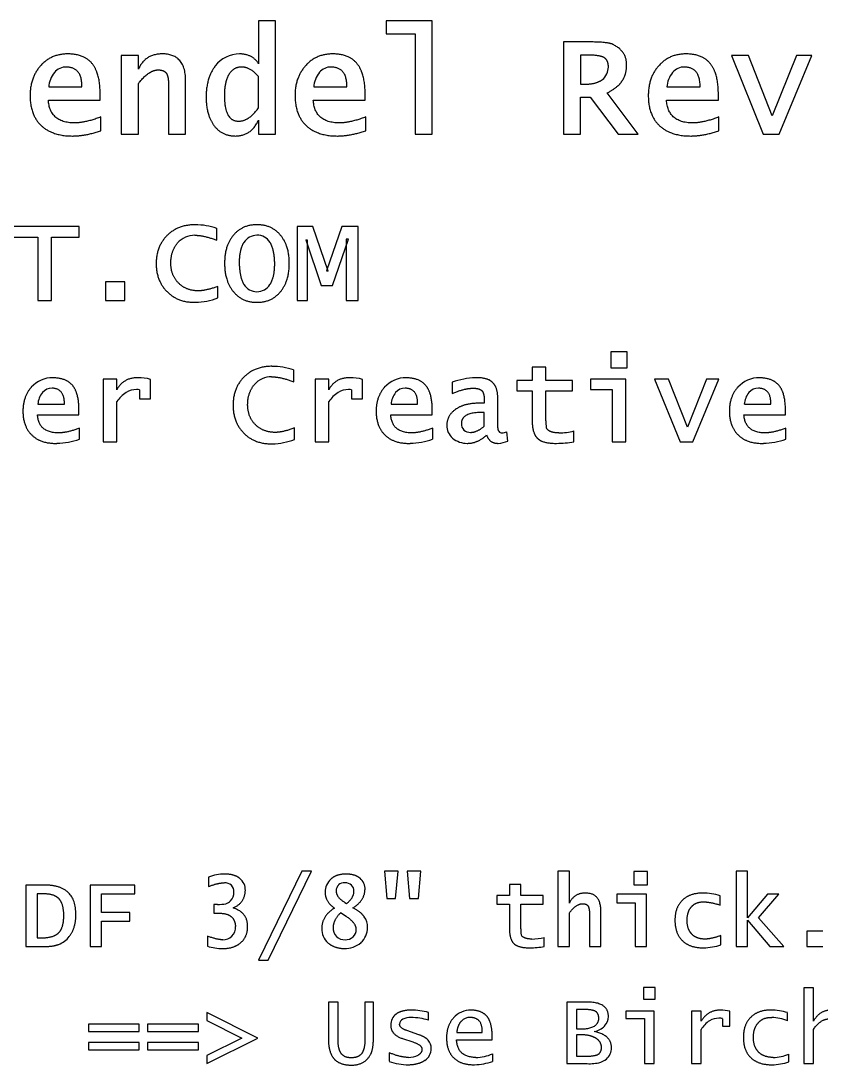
# Model space of a CAD drawing. Extents: x 49 to 1952, y 75 to 1350.
# Drawn here: x 1286.7 to 1416.8, y 1146.8 to 1316.4 of the extents above; entities that cross this region are included whole.
import ezdxf

# ---------------------------------------------------------------- set-up
doc = ezdxf.new("R2010")
doc.units = 0
doc.header["$MEASUREMENT"] = 0
doc.layers.add('INSTRUCTIONS', color=98, linetype='Continuous')

msp = doc.modelspace()

# ---------------------------------------------------------------- linework, layer by layer
at = {"layer": 'INSTRUCTIONS'}
for p, q in [((1328.11, 1316.43), (1325.33, 1316.43)), ((1325.33, 1316.43), (1325.33, 1309.47)), ((1328.11, 1298), (1328.11, 1316.43)), ((1353.57, 1316.43), (1346.07, 1316.43)), ((1346.07, 1316.43), (1346.07, 1314.3)), ((1353.57, 1298), (1353.57, 1316.43)), ((1346.07, 1314.3), (1350.8, 1314.3)), ((1350.8, 1314.3), (1350.8, 1298)), ((1379.23, 1313), (1374.87, 1313)), ((1374.87, 1313), (1374.87, 1298)), ((1305.8, 1310.78), (1303.02, 1310.78)), ((1303.02, 1310.78), (1303.02, 1298)), ((1305.8, 1308.56), (1305.8, 1310.78)), ((1378.74, 1310.87), (1377.65, 1310.87)), ((1377.65, 1310.87), (1377.65, 1306.15)), ((1404.97, 1310.78), (1402.19, 1310.78)), ((1402.19, 1310.78), (1407.36, 1298)), ((1408.82, 1301), (1404.97, 1310.78)), ((1412.74, 1310.78), (1408.82, 1301)), ((1409.96, 1298), (1415.24, 1310.78)), ((1415.24, 1310.78), (1412.74, 1310.78)), ((1313.48, 1298), (1313.48, 1306.71)), ((1325.33, 1302.31), (1325.33, 1307.41)), ((1291.23, 1305.69), (1296.63, 1305.69)), ((1296.63, 1305.69), (1296.63, 1305.82)), ((1305.8, 1298), (1305.8, 1306.24)), ((1310.7, 1306.09), (1310.7, 1298)), ((1334.29, 1305.69), (1339.69, 1305.69)), ((1339.69, 1305.69), (1339.69, 1305.82)), ((1377.65, 1306.15), (1378.55, 1306.15)), ((1391.7, 1305.69), (1397.09, 1305.69)), ((1397.09, 1305.69), (1397.09, 1305.82)), ((1291.17, 1303.56), (1299.59, 1303.56)), ((1299.59, 1303.56), (1299.59, 1304.55)), ((1334.22, 1303.56), (1342.65, 1303.56)), ((1342.65, 1303.56), (1342.65, 1304.55)), ((1377.65, 1298), (1377.65, 1304.02)), ((1377.65, 1304.02), (1379.23, 1304.02)), ((1379.23, 1304.02), (1383.79, 1298)), ((1387, 1298), (1382.01, 1304.75)), ((1391.63, 1303.56), (1400.06, 1303.56)), ((1400.06, 1303.56), (1400.06, 1304.55)), ((1299.69, 1298.56), (1299.69, 1300.81)), ((1325.33, 1300.31), (1325.33, 1298)), ((1342.74, 1298.56), (1342.74, 1300.81)), ((1400.15, 1298.56), (1400.15, 1300.81)), ((1303.02, 1298), (1305.8, 1298)), ((1310.7, 1298), (1313.48, 1298)), ((1325.33, 1298), (1328.11, 1298)), ((1350.8, 1298), (1353.57, 1298)), ((1374.87, 1298), (1377.65, 1298)), ((1383.79, 1298), (1387, 1298)), ((1407.36, 1298), (1409.96, 1298)), ((1296.19, 1283), (1285, 1283)), ((1296.19, 1281.3), (1296.19, 1283)), ((1334.15, 1283), (1331.59, 1283)), ((1331.59, 1283), (1331.59, 1271)), ((1336.63, 1275.78), (1334.15, 1283)), ((1338.86, 1283), (1336.36, 1275.83)), ((1341.52, 1283), (1338.86, 1283)), ((1341.52, 1271), (1341.52, 1283)), ((1285, 1281.3), (1289.44, 1281.3)), ((1289.44, 1281.3), (1289.44, 1271)), ((1291.67, 1271), (1291.67, 1281.3)), ((1291.67, 1281.3), (1296.19, 1281.3)), ((1318.56, 1280.77), (1318.56, 1282.72)), ((1333.3, 1280.77), (1332.99, 1280.84)), ((1332.99, 1280.84), (1335.53, 1273.44)), ((1333.3, 1271), (1333.3, 1280.77)), ((1337.34, 1273.44), (1339.95, 1280.98)), ((1339.95, 1280.98), (1339.59, 1280.98)), ((1339.59, 1280.98), (1339.59, 1271)), ((1336.36, 1275.83), (1336.63, 1275.78)), ((1303.59, 1274.04), (1300.48, 1274.04)), ((1300.48, 1274.04), (1300.48, 1271)), ((1303.59, 1271), (1303.59, 1274.04)), ((1318.7, 1271.42), (1318.7, 1273.28)), ((1335.53, 1273.44), (1337.34, 1273.44)), ((1289.44, 1271), (1291.67, 1271)), ((1300.48, 1271), (1303.59, 1271)), ((1331.59, 1271), (1333.3, 1271)), ((1339.59, 1271), (1341.52, 1271)), ((1385.26, 1262.67), (1382.59, 1262.67)), ((1382.59, 1262.67), (1382.59, 1260.07)), ((1385.26, 1260.07), (1385.26, 1262.67)), ((1331.04, 1257.77), (1331.04, 1259.72)), ((1372, 1260.15), (1369.78, 1260.15)), ((1369.78, 1260.15), (1369.78, 1258)), ((1372, 1258), (1372, 1260.15)), ((1382.59, 1260.07), (1385.26, 1260.07)), ((1302.3, 1258.22), (1300.07, 1258.22)), ((1300.07, 1258.22), (1300.07, 1248)), ((1302.3, 1256.45), (1302.3, 1258.22)), ((1307.78, 1255.04), (1307.78, 1258.17)), ((1336.74, 1258.22), (1334.52, 1258.22)), ((1334.52, 1258.22), (1334.52, 1248)), ((1336.74, 1256.45), (1336.74, 1258.22)), ((1342.22, 1255.04), (1342.22, 1258.17)), ((1356.81, 1257.71), (1356.81, 1255.87)), ((1369.78, 1258), (1367.33, 1258)), ((1367.33, 1258), (1367.33, 1256.3)), ((1376.37, 1258), (1372, 1258)), ((1376.37, 1256.3), (1376.37, 1258)), ((1385.04, 1258.22), (1379.26, 1258.22)), ((1379.26, 1258.22), (1379.26, 1256.52)), ((1385.04, 1248), (1385.04, 1258.22)), ((1391.93, 1258.22), (1389.7, 1258.22)), ((1389.7, 1258.22), (1393.85, 1248)), ((1395.02, 1250.4), (1391.93, 1258.22)), ((1398.15, 1258.22), (1395.02, 1250.4)), ((1395.92, 1248), (1400.15, 1258.22)), ((1400.15, 1258.22), (1398.15, 1258.22)), ((1306, 1256.47), (1306, 1255.04)), ((1340.44, 1256.47), (1340.44, 1255.04)), ((1367.33, 1256.3), (1369.78, 1256.3)), ((1369.78, 1256.3), (1369.78, 1251.76)), ((1372, 1251.46), (1372, 1256.3)), ((1372, 1256.3), (1376.37, 1256.3)), ((1379.26, 1256.52), (1382.81, 1256.52)), ((1382.81, 1256.52), (1382.81, 1248)), ((1289.46, 1254.15), (1293.78, 1254.15)), ((1293.78, 1254.15), (1293.78, 1254.26)), ((1302.3, 1248), (1302.3, 1254.57)), ((1306, 1255.04), (1307.78, 1255.04)), ((1336.74, 1248), (1336.74, 1254.57)), ((1340.44, 1255.04), (1342.22, 1255.04)), ((1346.87, 1254.15), (1351.19, 1254.15)), ((1351.19, 1254.15), (1351.19, 1254.26)), ((1362, 1254.3), (1361.11, 1254.3)), ((1362, 1255), (1362, 1254.3)), ((1364.22, 1250.86), (1364.22, 1254.99)), ((1404.28, 1254.15), (1408.59, 1254.15)), ((1408.59, 1254.15), (1408.59, 1254.26)), ((1289.41, 1252.44), (1296.15, 1252.44)), ((1296.15, 1252.44), (1296.15, 1253.24)), ((1346.81, 1252.44), (1353.56, 1252.44)), ((1353.56, 1252.44), (1353.56, 1253.24)), ((1362, 1252.81), (1361.69, 1252.81)), ((1362, 1250.56), (1362, 1252.81)), ((1404.22, 1252.44), (1410.96, 1252.44)), ((1410.96, 1252.44), (1410.96, 1253.24)), ((1296.22, 1248.45), (1296.22, 1250.25)), ((1331.19, 1248.42), (1331.19, 1250.28)), ((1353.63, 1248.45), (1353.63, 1250.25)), ((1365.85, 1248.15), (1365.66, 1249.65)), ((1376.59, 1248.04), (1376.59, 1249.81)), ((1411.04, 1248.45), (1411.04, 1250.25)), ((1300.07, 1248), (1302.3, 1248)), ((1334.52, 1248), (1336.74, 1248)), ((1382.81, 1248), (1385.04, 1248)), ((1393.85, 1248), (1395.92, 1248)), ((1332.37, 1178.28), (1325.35, 1163.78)), ((1326.88, 1163.78), (1333.93, 1178.28)), ((1333.93, 1178.28), (1332.37, 1178.28)), ((1348, 1178.28), (1345.78, 1178.28)), ((1345.78, 1178.28), (1346.17, 1173.84)), ((1347.6, 1173.84), (1348, 1178.28)), ((1351.7, 1178.28), (1349.48, 1178.28)), ((1349.48, 1178.28), (1349.88, 1173.84)), ((1351.31, 1173.84), (1351.7, 1178.28)), ((1375.84, 1178.28), (1373.99, 1178.28)), ((1373.99, 1178.28), (1373.99, 1166)), ((1375.84, 1174.41), (1375.84, 1178.28)), ((1388.56, 1178.22), (1386.33, 1178.22)), ((1386.33, 1178.22), (1386.33, 1176.06)), ((1388.56, 1176.06), (1388.56, 1178.22)), ((1404.79, 1178.28), (1402.94, 1178.28)), ((1402.94, 1178.28), (1402.94, 1166)), ((1404.79, 1170.66), (1404.79, 1178.28)), ((1290.62, 1176), (1287.51, 1176)), ((1287.51, 1176), (1287.51, 1166)), ((1305.22, 1176), (1297.94, 1176)), ((1297.94, 1176), (1297.94, 1166)), ((1305.22, 1174.58), (1305.22, 1176)), ((1317.2, 1177.31), (1317.2, 1175.76)), ((1367.94, 1176.12), (1366.09, 1176.12)), ((1366.09, 1176.12), (1366.09, 1174.33)), ((1367.94, 1174.33), (1367.94, 1176.12)), ((1386.33, 1176.06), (1388.56, 1176.06)), ((1290.32, 1174.58), (1289.36, 1174.58)), ((1289.36, 1174.58), (1289.36, 1167.42)), ((1299.79, 1171.56), (1299.79, 1174.58)), ((1299.79, 1174.58), (1305.22, 1174.58)), ((1366.09, 1174.33), (1364.05, 1174.33)), ((1364.05, 1174.33), (1364.05, 1172.91)), ((1371.58, 1174.33), (1367.94, 1174.33)), ((1371.58, 1172.91), (1371.58, 1174.33)), ((1375.84, 1173.04), (1375.84, 1174.41)), ((1388.37, 1174.52), (1383.56, 1174.52)), ((1383.56, 1174.52), (1383.56, 1173.1)), ((1388.37, 1166), (1388.37, 1174.52)), ((1400.35, 1172.76), (1400.35, 1174.27)), ((1408.05, 1174.52), (1404.79, 1170.66)), ((1406.56, 1170.69), (1409.91, 1174.52)), ((1409.91, 1174.52), (1408.05, 1174.52)), ((1318.67, 1172.85), (1318.06, 1172.85)), ((1318.06, 1172.85), (1318.06, 1171.43)), ((1339.34, 1173.2), (1339.64, 1173.03)), ((1346.17, 1173.84), (1347.6, 1173.84)), ((1349.88, 1173.84), (1351.31, 1173.84)), ((1364.05, 1172.91), (1366.09, 1172.91)), ((1366.09, 1172.91), (1366.09, 1169.13)), ((1367.94, 1168.88), (1367.94, 1172.91)), ((1367.94, 1172.91), (1371.58, 1172.91)), ((1383.56, 1173.1), (1386.52, 1173.1)), ((1386.52, 1173.1), (1386.52, 1166)), ((1304.42, 1171.56), (1299.79, 1171.56)), ((1304.42, 1170.14), (1304.42, 1171.56)), ((1318.06, 1171.43), (1318.96, 1171.43)), ((1339.56, 1170.91), (1338.67, 1171.48)), ((1375.84, 1166), (1375.84, 1171.49)), ((1379.11, 1171.39), (1379.11, 1166)), ((1380.96, 1166), (1380.96, 1171.8)), ((1299.79, 1166), (1299.79, 1170.14)), ((1299.79, 1170.14), (1304.42, 1170.14)), ((1404.79, 1166), (1404.79, 1170.29)), ((1404.79, 1170.29), (1408.44, 1166)), ((1410.72, 1166), (1406.56, 1170.69)), ((1289.36, 1167.42), (1289.92, 1167.42)), ((1317.01, 1167.7), (1317.01, 1166.06)), ((1371.77, 1166.04), (1371.77, 1167.51)), ((1400.47, 1166.32), (1400.47, 1167.8)), ((1417.01, 1168.53), (1414.42, 1168.53)), ((1414.42, 1168.53), (1414.42, 1166)), ((1287.51, 1166), (1290.22, 1166)), ((1297.94, 1166), (1299.79, 1166)), ((1373.99, 1166), (1375.84, 1166)), ((1379.11, 1166), (1380.96, 1166)), ((1386.52, 1166), (1388.37, 1166)), ((1402.94, 1166), (1404.79, 1166)), ((1408.44, 1166), (1410.72, 1166)), ((1414.42, 1166), (1417.01, 1166)), ((1325.35, 1163.78), (1326.88, 1163.78)), ((1389.81, 1159.38), (1387.88, 1159.38)), ((1387.88, 1159.38), (1387.88, 1157.44)), ((1389.81, 1157.44), (1389.81, 1159.38)), ((1415.5, 1159.31), (1413.94, 1159.31)), ((1413.94, 1159.31), (1413.94, 1147)), ((1415.5, 1155.49), (1415.5, 1159.31)), ((1387.88, 1157.44), (1389.81, 1157.44)), ((1336.69, 1157), (1336.69, 1150.95)), ((1338.25, 1157), (1336.69, 1157)), ((1338.25, 1150.95), (1338.25, 1157)), ((1344, 1157), (1342.62, 1157)), ((1342.62, 1157), (1342.62, 1150.98)), ((1344, 1151.19), (1344, 1157)), ((1378.67, 1157), (1375.44, 1157)), ((1375.44, 1157), (1375.44, 1147)), ((1377.71, 1155.81), (1377, 1155.81)), ((1377, 1155.81), (1377, 1152.62)), ((1389.62, 1155.5), (1385, 1155.5)), ((1385, 1155.5), (1385, 1154.31)), ((1389.62, 1147), (1389.62, 1155.5)), ((1397.25, 1155.5), (1395.69, 1155.5)), ((1395.69, 1155.5), (1395.69, 1147)), ((1397.25, 1153.91), (1397.25, 1155.5)), ((1316.94, 1155.31), (1316.94, 1154)), ((1325.19, 1151.15), (1316.94, 1155.31)), ((1316.94, 1154), (1322.61, 1151.15)), ((1352.94, 1154.04), (1352.94, 1155.31)), ((1385, 1154.31), (1388.06, 1154.31)), ((1388.06, 1154.31), (1388.06, 1147)), ((1400.75, 1154.29), (1400.75, 1153.06)), ((1401.94, 1153.06), (1401.94, 1155.49)), ((1411.31, 1153.96), (1411.31, 1155.27)), ((1415.5, 1153.91), (1415.5, 1155.49)), ((1305.94, 1153.38), (1297.69, 1153.38)), ((1297.69, 1153.38), (1297.69, 1152.19)), ((1297.69, 1152.19), (1305.94, 1152.19)), ((1305.94, 1152.19), (1305.94, 1153.38)), ((1315.56, 1153.38), (1307.31, 1153.38)), ((1307.31, 1153.38), (1307.31, 1152.19)), ((1307.31, 1152.19), (1315.56, 1152.19)), ((1315.56, 1152.19), (1315.56, 1153.38)), ((1351.37, 1151.69), (1349.41, 1152.37)), ((1361.69, 1152.06), (1361.69, 1152.27)), ((1377, 1152.62), (1377.54, 1152.62)), ((1397.25, 1147), (1397.25, 1152.54)), ((1400.75, 1153.06), (1401.94, 1153.06)), ((1415.5, 1147), (1415.5, 1152.56)), ((1305.94, 1150.44), (1297.69, 1150.44)), ((1297.69, 1150.44), (1297.69, 1149.25)), ((1305.94, 1149.25), (1305.94, 1150.44)), ((1315.56, 1150.44), (1307.31, 1150.44)), ((1307.31, 1150.44), (1307.31, 1149.25)), ((1315.56, 1149.25), (1315.56, 1150.44)), ((1322.61, 1151.15), (1316.94, 1148.31)), ((1316.94, 1147), (1325.19, 1151.15)), ((1348.75, 1151.06), (1350.41, 1150.52)), ((1357.5, 1150.88), (1363.31, 1150.88)), ((1357.55, 1152.06), (1361.69, 1152.06)), ((1363.31, 1150.88), (1363.31, 1151.37)), ((1377.56, 1151.69), (1377, 1151.69)), ((1377, 1151.69), (1377, 1148.19)), ((1297.69, 1149.25), (1305.94, 1149.25)), ((1307.31, 1149.25), (1315.56, 1149.25)), ((1346.56, 1148.77), (1346.56, 1147.37)), ((1316.94, 1148.31), (1316.94, 1147)), ((1363.38, 1147.36), (1363.38, 1148.59)), ((1377, 1148.19), (1378.39, 1148.19)), ((1411.5, 1147.29), (1411.5, 1148.52)), ((1375.44, 1147), (1378.46, 1147)), ((1388.06, 1147), (1389.62, 1147)), ((1395.69, 1147), (1397.25, 1147)), ((1413.94, 1147), (1415.5, 1147))]:
    msp.add_line(p, q, dxfattribs=at)
for centre, radius, start, end in [((1322.23, 1306.13), 4.93, 89.7407, 142.9613), ((1294.03, 1306.51), 2.42, 87.6638, 141.1136), ((1337.08, 1306.51), 2.42, 87.6638, 141.1136), ((1379.55, 1308.93), 2.63, 309.0796, 0), ((1394.49, 1306.51), 2.42, 87.6638, 141.1136), ((1295.38, 1305.42), 4.15, 141.1136, 176.3547), ((1338.44, 1305.42), 4.15, 141.1136, 176.3547), ((1395.84, 1305.42), 4.15, 141.1136, 176.3547), ((1315.03, 1272.21), 11.08, 71.4414, 90), ((1314.98, 1277.84), 3.76, 90, 138.304), ((1325.08, 1279.04), 2.55, 90.271, 147.0393), ((1325.14, 1279.19), 2.41, 31.0007, 91.6609), ((1325.12, 1275), 2.59, 213.028, 268.7911), ((1325.01, 1275.01), 2.6, 271.2935, 326.9032), ((1314.85, 1281.35), 10.65, 271.3125, 291.1942), ((1327.51, 1249.21), 11.08, 71.4414, 90), ((1291.83, 1253.85), 4.59, 88.7873, 138.2848), ((1305.73, 1250.57), 7.88, 74.8996, 90), ((1327.46, 1254.84), 3.76, 90, 138.304), ((1340.17, 1250.57), 7.88, 74.8996, 90), ((1349.24, 1253.85), 4.59, 88.7873, 138.2848), ((1360.84, 1247.13), 11.31, 91.2613, 110.8379), ((1406.65, 1253.85), 4.59, 88.7873, 138.2848), ((1292.78, 1253.94), 3.32, 141.1136, 176.3547), ((1291.7, 1254.81), 1.93, 87.6638, 141.1136), ((1307, 1251.35), 5.69, 124.1641, 145.6592), ((1305.55, 1252.9), 3.62, 90.8815, 118.9594), ((1305.53, 1254.29), 2.23, 77.8278, 90.8815), ((1341.44, 1251.35), 5.69, 124.1641, 145.6592), ((1340, 1252.9), 3.62, 90.8815, 118.9594), ((1339.98, 1254.29), 2.23, 77.8278, 90.8815), ((1350.19, 1253.94), 3.32, 141.1136, 176.3547), ((1349.1, 1254.81), 1.93, 87.6638, 141.1136), ((1407.59, 1253.94), 3.32, 141.1136, 176.3547), ((1406.51, 1254.81), 1.93, 87.6638, 141.1136), ((1358.63, 1250.67), 2.71, 178.6574, 229.3865), ((1359.57, 1250.89), 1.28, 174.04, 227.5509), ((1378.76, 1251.46), 6.76, 180, 189.6099), ((1359.77, 1251.22), 1.66, 230.0488, 270), ((1364.84, 1250.01), 0.535, 210.6224, 277.4546), ((1364.6, 1252.68), 3.21, 275.497, 289.281), ((1372.94, 1250.61), 0.894, 198.343, 236.9446), ((1374.14, 1258.81), 9.33, 270, 285.2283), ((1292.26, 1259.72), 11.94, 271.4837, 289.394), ((1327.33, 1258.35), 10.65, 271.3125, 291.1942), ((1349.66, 1259.72), 11.94, 271.4837, 289.394), ((1359.26, 1251.61), 3.83, 231.4632, 270), ((1363.81, 1253.26), 5.5, 274.9074, 291.8131), ((1373.63, 1264.37), 16.59, 270.4896, 280.2891), ((1407.07, 1259.72), 11.94, 271.4837, 289.394), ((1319.92, 1169.76), 8.03, 90.4979, 109.8221), ((1319.86, 1174.78), 1.59, 48.3336, 93.2131), ((1319.89, 1174.95), 1.45, 356.9093, 44.8143), ((1320.78, 1175.2), 2.41, 357.7132, 50.8944), ((1339.07, 1174.85), 2.92, 133.1339, 180), ((1339.3, 1175.06), 1.36, 135.6783, 180), ((1339.24, 1175.04), 1.34, 84.0392, 133.0505), ((1339.46, 1174.88), 1.49, 48.5945, 92.9205), ((1339.66, 1175.11), 1.18, 355.0372, 48.5945), ((1340.37, 1175.37), 2.27, 356.8671, 50.2145), ((1319.37, 1174.79), 1.96, 316.4802, 2.4583), ((1397.53, 1165.39), 9.32, 72.4016, 90), ((1318.67, 1181.08), 8.23, 270, 279.4801), ((1319.52, 1174.64), 1.75, 286.6987, 316.4802), ((1340.29, 1169.21), 2.77, 358.1115, 36.537), ((1319.62, 1169.08), 1.96, 314.8427, 4.9585), ((1339.35, 1169.01), 1.91, 175.196, 224.6284), ((1339.53, 1169.2), 3.53, 313.8573, 358.6166), ((1291.41, 1170.12), 4.02, 291.2137, 321.6295), ((1319.52, 1169.31), 2.19, 270, 312.6051), ((1338.65, 1168.88), 3.06, 178.2036, 228.1346), ((1339.33, 1168.99), 1.88, 224.6284, 272.1216), ((1339.43, 1169.01), 1.9, 269.0697, 311.4397), ((1339.56, 1168.8), 1.65, 312.9762, 0), ((1373.57, 1168.88), 5.64, 180, 189.6099), ((1368.72, 1168.18), 0.745, 198.343, 236.9446), ((1369.72, 1175.01), 7.77, 270, 285.2283), ((1319.5, 1174.18), 8.49, 252.945, 270), ((1339.39, 1169.64), 3.95, 267.9145, 310.992), ((1369.3, 1179.64), 13.83, 270.4896, 280.2891), ((1397.55, 1174.56), 8.75, 270.6724, 289.5268), ((1350.16, 1145.25), 10.44, 74.5577, 90), ((1359.84, 1151.9), 3.79, 89.3737, 138.4033), ((1400.37, 1149.38), 6.31, 75.6357, 90), ((1408.6, 1146.67), 9.02, 72.5108, 90), ((1349.08, 1153.26), 2.27, 127.9877, 180), ((1349.19, 1153.37), 0.942, 117.2566, 177.6561), ((1350.07, 1151.47), 3.03, 88.9833, 115.5872), ((1349.95, 1144.6), 9.9, 72.4147, 88.9833), ((1359.69, 1152.55), 1.95, 88.1343, 137.9456), ((1379.91, 1154.66), 2.27, 317.1864, 0), ((1401.69, 1149.63), 5.31, 125.3711, 146.7581), ((1400.1, 1151.54), 2.83, 89.1791, 121.5178), ((1400.1, 1151.74), 2.64, 75.7395, 89.1791), ((1408.43, 1146.59), 7.91, 68.6114, 87.7601), ((1379.29, 1155.31), 3.18, 280.9835, 316.2768), ((1351.54, 1149.57), 1.84, 356.2803, 42.0021), ((1351.13, 1149.39), 2.25, 303.7827, 1.34), ((1380.21, 1149.57), 2.47, 311.9116, 0), ((1349.7, 1155.99), 9.18, 249.9962, 270), ((1349.69, 1151.5), 3.5, 270, 296.6144), ((1360.24, 1156.03), 9.22, 271.1489, 289.8449), ((1360.63, 1154.64), 6.64, 270, 294.4094), ((1379.04, 1154.99), 8.01, 265.862, 281.6118), ((1380.04, 1149.97), 2.89, 282.3019, 309.1916), ((1408.73, 1155.04), 8.23, 270.2488, 289.6949), ((1408.96, 1154.41), 6.41, 270, 293.3233)]:
    msp.add_arc(centre, radius, start, end, dxfattribs=at)
for points in [[(1382.74, 1312.67), (1381.84, 1313), (1379.23, 1313)], [(1385.15, 1309.3), (1385.15, 1311.62), (1382.74, 1312.67)], [(1294.32, 1311.06), (1291.63, 1311.06), (1289.91, 1309.14)], [(1298.32, 1309.44), (1297.04, 1311.06), (1294.32, 1311.06)], [(1309.71, 1311.06), (1306.87, 1311.06), (1305.8, 1308.56)], [(1313.48, 1306.71), (1313.48, 1311.06), (1309.71, 1311.06)], [(1325.33, 1309.47), (1324.39, 1311), (1322.25, 1311.06)], [(1337.38, 1311.06), (1334.68, 1311.06), (1332.97, 1309.14)], [(1341.37, 1309.44), (1340.1, 1311.06), (1337.38, 1311.06)], [(1381.49, 1310.46), (1380.79, 1310.87), (1378.74, 1310.87)], [(1382.19, 1308.93), (1382.19, 1310.04), (1381.49, 1310.46)], [(1394.78, 1311.06), (1392.09, 1311.06), (1390.38, 1309.14)], [(1398.78, 1309.44), (1397.51, 1311.06), (1394.78, 1311.06)], [(1289.91, 1309.14), (1288.2, 1307.22), (1288.2, 1304.3)], [(1296.63, 1305.82), (1296.63, 1308.86), (1294.13, 1308.93)], [(1299.59, 1304.55), (1299.59, 1307.83), (1298.32, 1309.44)], [(1305.8, 1306.24), (1307.49, 1308.46), (1309.03, 1308.46)], [(1309.03, 1308.46), (1309.94, 1308.46), (1310.32, 1307.95)], [(1318.29, 1309.1), (1316.81, 1307.13), (1316.81, 1304.03)], [(1322.57, 1308.93), (1321.26, 1308.93), (1320.52, 1307.73)], [(1325.33, 1307.41), (1323.93, 1308.93), (1322.57, 1308.93)], [(1332.97, 1309.14), (1331.26, 1307.22), (1331.26, 1304.3)], [(1339.69, 1305.82), (1339.68, 1308.86), (1337.18, 1308.93)], [(1342.65, 1304.55), (1342.65, 1307.83), (1341.37, 1309.44)], [(1384.38, 1306.61), (1385.15, 1307.69), (1385.15, 1309.3)], [(1390.38, 1309.14), (1388.67, 1307.22), (1388.67, 1304.3)], [(1397.09, 1305.82), (1397.09, 1308.86), (1394.59, 1308.93)], [(1400.06, 1304.55), (1400.06, 1307.83), (1398.78, 1309.44)], [(1310.32, 1307.95), (1310.7, 1307.43), (1310.7, 1306.09)], [(1320.52, 1307.73), (1319.78, 1306.54), (1319.78, 1304.28)], [(1378.55, 1306.15), (1380.23, 1306.16), (1381.21, 1306.89)], [(1382.01, 1304.75), (1383.62, 1305.53), (1384.38, 1306.61)], [(1288.2, 1304.3), (1288.2, 1301.14), (1290, 1299.43)], [(1295.43, 1299.85), (1291.4, 1299.85), (1291.17, 1303.56)], [(1316.81, 1304.03), (1316.81, 1301.14), (1318.09, 1299.43)], [(1319.78, 1304.28), (1319.78, 1300.13), (1322.08, 1300.13)], [(1331.26, 1304.3), (1331.26, 1301.14), (1333.06, 1299.43)], [(1338.48, 1299.85), (1334.46, 1299.85), (1334.22, 1303.56)], [(1388.67, 1304.3), (1388.67, 1301.14), (1390.46, 1299.43)], [(1395.89, 1299.85), (1391.87, 1299.85), (1391.63, 1303.56)], [(1322.08, 1300.13), (1323.78, 1300.13), (1325.33, 1302.31)], [(1299.69, 1300.81), (1297.17, 1299.85), (1295.43, 1299.85)], [(1321.58, 1297.72), (1324.14, 1297.72), (1325.33, 1300.31)], [(1342.74, 1300.81), (1340.23, 1299.85), (1338.48, 1299.85)], [(1400.15, 1300.81), (1397.64, 1299.85), (1395.89, 1299.85)], [(1290, 1299.43), (1291.8, 1297.72), (1295.11, 1297.72)], [(1295.11, 1297.72), (1297.11, 1297.72), (1299.69, 1298.56)], [(1318.09, 1299.43), (1319.36, 1297.72), (1321.58, 1297.72)], [(1333.06, 1299.43), (1334.86, 1297.72), (1338.17, 1297.72)], [(1338.17, 1297.72), (1340.17, 1297.72), (1342.74, 1298.56)], [(1390.46, 1299.43), (1392.26, 1297.72), (1395.58, 1297.72)], [(1395.58, 1297.72), (1397.57, 1297.72), (1400.15, 1298.56)], [(1315.03, 1283.3), (1312.19, 1283.3), (1310.45, 1281.53)], [(1325.07, 1283.3), (1322.64, 1283.3), (1321.23, 1281.58)], [(1328.92, 1281.58), (1327.5, 1283.3), (1325.07, 1283.3)], [(1310.45, 1281.53), (1308.7, 1279.77), (1308.7, 1276.98)], [(1314.98, 1281.59), (1316.48, 1281.59), (1318.56, 1280.77)], [(1321.23, 1281.58), (1319.81, 1279.86), (1319.81, 1277.04)], [(1330.33, 1277.04), (1330.33, 1279.86), (1328.92, 1281.58)], [(1311.07, 1277.11), (1311.1, 1279.06), (1312.18, 1280.34)], [(1322.94, 1280.43), (1322.19, 1279.27), (1322.19, 1277.04)], [(1327.96, 1277.04), (1327.92, 1279.23), (1327.2, 1280.43)], [(1308.7, 1276.98), (1308.7, 1274.17), (1310.47, 1272.43)], [(1312.33, 1273.82), (1311.07, 1275.08), (1311.07, 1277.11)], [(1319.81, 1277.04), (1319.81, 1274.16), (1321.24, 1272.43)], [(1322.19, 1277.04), (1322.24, 1274.8), (1322.95, 1273.59)], [(1327.19, 1273.59), (1327.96, 1274.77), (1327.96, 1277.04)], [(1328.91, 1272.43), (1330.33, 1274.16), (1330.33, 1277.04)], [(1315.54, 1272.56), (1313.59, 1272.56), (1312.33, 1273.82)], [(1318.7, 1273.28), (1316.74, 1272.56), (1315.54, 1272.56)], [(1310.47, 1272.43), (1312.23, 1270.64), (1315.1, 1270.7)], [(1321.24, 1272.43), (1322.66, 1270.7), (1325.07, 1270.7)], [(1325.07, 1270.7), (1327.48, 1270.7), (1328.91, 1272.43)], [(1327.51, 1260.3), (1324.67, 1260.3), (1322.93, 1258.53)], [(1295.13, 1257.16), (1294.11, 1258.38), (1291.93, 1258.44)], [(1305.73, 1258.44), (1303.29, 1258.44), (1302.3, 1256.45)], [(1322.93, 1258.53), (1321.19, 1256.77), (1321.19, 1253.98)], [(1323.56, 1254.11), (1323.58, 1256.06), (1324.66, 1257.34)], [(1327.46, 1258.59), (1328.97, 1258.59), (1331.04, 1257.77)], [(1340.17, 1258.44), (1337.73, 1258.44), (1336.74, 1256.45)], [(1352.54, 1257.16), (1351.52, 1258.38), (1349.34, 1258.44)], [(1363.39, 1257.65), (1362.57, 1258.49), (1360.59, 1258.44)], [(1364.22, 1254.99), (1364.22, 1256.85), (1363.39, 1257.65)], [(1409.94, 1257.16), (1408.92, 1258.38), (1406.75, 1258.44)], [(1288.41, 1256.91), (1287.04, 1255.37), (1287.04, 1253.04)], [(1293.78, 1254.26), (1293.78, 1256.69), (1291.77, 1256.74)], [(1296.15, 1253.24), (1296.15, 1255.87), (1295.13, 1257.16)], [(1345.81, 1256.91), (1344.44, 1255.37), (1344.44, 1253.04)], [(1351.19, 1254.26), (1351.18, 1256.69), (1349.18, 1256.74)], [(1353.56, 1253.24), (1353.56, 1255.87), (1352.54, 1257.16)], [(1356.81, 1255.87), (1358.74, 1256.74), (1360.23, 1256.74)], [(1360.23, 1256.74), (1361.21, 1256.74), (1361.6, 1256.35)], [(1361.6, 1256.35), (1362, 1255.97), (1362, 1255)], [(1403.22, 1256.91), (1401.85, 1255.37), (1401.85, 1253.04)], [(1408.59, 1254.26), (1408.59, 1256.69), (1406.59, 1256.74)], [(1410.96, 1253.24), (1410.96, 1255.87), (1409.94, 1257.16)], [(1321.19, 1253.98), (1321.19, 1251.17), (1322.95, 1249.43)], [(1324.81, 1250.82), (1323.56, 1252.08), (1323.56, 1254.11)], [(1361.11, 1254.3), (1358.79, 1254.3), (1357.36, 1253.31)], [(1287.04, 1253.04), (1287.04, 1250.51), (1288.48, 1249.14)], [(1292.82, 1249.48), (1289.6, 1249.48), (1289.41, 1252.44)], [(1344.44, 1253.04), (1344.44, 1250.51), (1345.88, 1249.14)], [(1350.22, 1249.48), (1347, 1249.48), (1346.81, 1252.44)], [(1357.36, 1253.31), (1355.96, 1252.33), (1355.93, 1250.73)], [(1361.69, 1252.81), (1358.3, 1252.81), (1358.3, 1251.02)], [(1401.85, 1253.04), (1401.85, 1250.51), (1403.29, 1249.14)], [(1407.63, 1249.48), (1404.41, 1249.48), (1404.22, 1252.44)], [(1328.02, 1249.56), (1326.07, 1249.56), (1324.81, 1250.82)], [(1359.77, 1249.56), (1360.82, 1249.56), (1362, 1250.56)], [(1364.38, 1249.74), (1364.22, 1250), (1364.22, 1250.86)], [(1369.78, 1251.76), (1369.78, 1249.47), (1370.63, 1248.63)], [(1288.48, 1249.14), (1289.92, 1247.71), (1292.57, 1247.78)], [(1296.22, 1250.25), (1294.21, 1249.48), (1292.82, 1249.48)], [(1322.95, 1249.43), (1324.71, 1247.64), (1327.58, 1247.7)], [(1331.19, 1250.28), (1329.22, 1249.56), (1328.02, 1249.56)], [(1345.88, 1249.14), (1347.32, 1247.71), (1349.97, 1247.78)], [(1353.63, 1250.25), (1351.62, 1249.48), (1350.22, 1249.48)], [(1359.26, 1247.78), (1360.96, 1247.78), (1362.4, 1249.14)], [(1362.4, 1249.14), (1362.8, 1247.78), (1364.28, 1247.78)], [(1374.14, 1249.48), (1373.04, 1249.48), (1372.46, 1249.86)], [(1403.29, 1249.14), (1404.73, 1247.71), (1407.38, 1247.78)], [(1411.04, 1250.25), (1409.03, 1249.48), (1407.63, 1249.48)], [(1370.63, 1248.63), (1371.48, 1247.76), (1373.77, 1247.78)], [(1322.3, 1177.07), (1321.41, 1177.8), (1319.85, 1177.79)], [(1339.54, 1177.79), (1338, 1177.79), (1337.07, 1176.98)], [(1341.82, 1177.11), (1341, 1177.79), (1339.54, 1177.79)], [(1295.65, 1171.22), (1295.65, 1176), (1290.62, 1176)], [(1317.2, 1175.76), (1318.68, 1176.37), (1319.77, 1176.37)], [(1292.91, 1173.76), (1292.15, 1174.58), (1290.32, 1174.58)], [(1321.19, 1172.28), (1323.1, 1173.11), (1323.19, 1175.11)], [(1336.15, 1174.85), (1336.15, 1173.3), (1337.68, 1172.26)], [(1337.94, 1175.06), (1337.94, 1174.05), (1339.34, 1173.2)], [(1339.64, 1173.03), (1340.79, 1173.83), (1340.84, 1175.01)], [(1340.67, 1172.31), (1342.54, 1173.43), (1342.63, 1175.25)], [(1378.45, 1174.7), (1376.56, 1174.7), (1375.84, 1173.04)], [(1380.96, 1171.8), (1380.96, 1174.7), (1378.45, 1174.7)], [(1397.53, 1174.7), (1395.39, 1174.7), (1394.2, 1173.52)], [(1293.68, 1170.99), (1293.68, 1172.94), (1292.91, 1173.76)], [(1375.84, 1171.49), (1376.97, 1172.98), (1378, 1172.98)], [(1378, 1172.98), (1378.6, 1172.98), (1378.86, 1172.63)], [(1378.86, 1172.63), (1379.11, 1172.29), (1379.11, 1171.39)], [(1394.2, 1173.52), (1393, 1172.35), (1393, 1170.29)], [(1394.98, 1170.29), (1394.98, 1171.7), (1395.69, 1172.49)], [(1395.69, 1172.49), (1396.41, 1173.28), (1397.67, 1173.28)], [(1397.67, 1173.28), (1398.66, 1173.28), (1400.35, 1172.76)], [(1292.82, 1168.22), (1293.68, 1169.03), (1293.68, 1170.99)], [(1294.56, 1167.63), (1295.65, 1169.01), (1295.65, 1171.22)], [(1318.96, 1171.43), (1320.24, 1171.43), (1320.91, 1170.87)], [(1320.91, 1170.87), (1321.53, 1170.3), (1321.58, 1169.25)], [(1323.56, 1169.27), (1323.56, 1171.55), (1321.19, 1172.28)], [(1337.68, 1172.26), (1335.66, 1171.05), (1335.59, 1168.98)], [(1338.67, 1171.48), (1337.51, 1170.4), (1337.44, 1169.17)], [(1341.21, 1168.8), (1341.18, 1169.88), (1339.56, 1170.91)], [(1342.52, 1170.86), (1341.97, 1171.59), (1340.67, 1172.31)], [(1322.45, 1166.66), (1323.56, 1167.63), (1323.56, 1169.27)], [(1366.09, 1169.13), (1366.09, 1167.23), (1366.8, 1166.52)], [(1393, 1170.29), (1393, 1168.15), (1394.21, 1166.98)], [(1395.75, 1168.03), (1394.98, 1168.83), (1394.98, 1170.29)], [(1289.92, 1167.42), (1291.97, 1167.42), (1292.82, 1168.22)], [(1319.52, 1167.11), (1318.75, 1167.11), (1317.01, 1167.7)], [(1369.72, 1167.23), (1368.81, 1167.24), (1368.32, 1167.55)], [(1397.86, 1167.23), (1396.52, 1167.23), (1395.75, 1168.03)], [(1400.47, 1167.8), (1398.9, 1167.23), (1397.86, 1167.23)], [(1290.22, 1166), (1291.86, 1166), (1292.87, 1166.37)], [(1319.5, 1165.69), (1321.35, 1165.69), (1322.45, 1166.66)], [(1336.61, 1166.6), (1337.63, 1165.75), (1339.24, 1165.69)], [(1366.8, 1166.52), (1367.51, 1165.8), (1369.41, 1165.81)], [(1394.21, 1166.98), (1395.43, 1165.79), (1397.65, 1165.81)], [(1350.16, 1155.69), (1348.57, 1155.68), (1347.69, 1155.05)], [(1362.48, 1154.64), (1361.64, 1155.64), (1359.88, 1155.69)], [(1380.03, 1155.52), (1379.43, 1155.81), (1377.71, 1155.81)], [(1382.19, 1154.66), (1382.19, 1157), (1378.67, 1157)], [(1380.62, 1154.36), (1380.62, 1155.22), (1380.03, 1155.52)], [(1400.37, 1155.69), (1398.41, 1155.69), (1397.25, 1153.91)], [(1408.6, 1155.69), (1406.49, 1155.69), (1405.31, 1154.51)], [(1418.39, 1155.69), (1416.56, 1155.69), (1415.5, 1153.91)], [(1357.01, 1154.41), (1355.88, 1153.14), (1355.88, 1151.16)], [(1358.24, 1153.86), (1357.66, 1153.21), (1357.55, 1152.06)], [(1361.69, 1152.27), (1361.69, 1154.43), (1359.75, 1154.5)], [(1363.31, 1151.37), (1363.31, 1153.58), (1362.48, 1154.64)], [(1377.54, 1152.62), (1380.62, 1152.62), (1380.62, 1154.36)], [(1405.31, 1154.51), (1404.12, 1153.34), (1404.12, 1151.25)], [(1406.55, 1153.63), (1407.34, 1154.55), (1408.74, 1154.5)], [(1415.5, 1152.56), (1416.76, 1154.25), (1417.91, 1154.25)], [(1346.81, 1153.26), (1346.81, 1151.69), (1348.75, 1151.06)], [(1349.41, 1152.37), (1348.24, 1152.77), (1348.25, 1153.4)], [(1382.69, 1149.57), (1382.69, 1151.63), (1379.89, 1152.19)], [(1405.75, 1151.25), (1405.75, 1152.76), (1406.55, 1153.63)], [(1336.69, 1150.95), (1336.69, 1148.81), (1337.6, 1147.78)], [(1338.75, 1148.65), (1338.25, 1149.36), (1338.25, 1150.95)], [(1342.62, 1150.98), (1342.62, 1149.36), (1342.1, 1148.65)], [(1343.55, 1148.49), (1344, 1149.31), (1344, 1151.19)], [(1350.41, 1150.52), (1351.88, 1150.05), (1351.88, 1149.31)], [(1352.91, 1150.8), (1352.44, 1151.32), (1351.37, 1151.69)], [(1355.88, 1151.16), (1355.88, 1149.06), (1357.05, 1147.94)], [(1360.63, 1148), (1357.67, 1148), (1357.5, 1150.88)], [(1380.12, 1151.13), (1379.18, 1151.69), (1377.56, 1151.69)], [(1381.06, 1149.62), (1381.06, 1150.57), (1380.12, 1151.13)], [(1404.12, 1151.25), (1404.12, 1149.13), (1405.33, 1147.97)], [(1406.6, 1148.86), (1405.75, 1149.73), (1405.75, 1151.25)], [(1349.69, 1148), (1348.37, 1148), (1346.56, 1148.77)], [(1351.88, 1149.31), (1351.89, 1148.72), (1351.26, 1148.37)], [(1380.49, 1148.49), (1381.06, 1148.8), (1381.06, 1149.62)], [(1408.96, 1148), (1407.46, 1148), (1406.6, 1148.86)], [(1337.6, 1147.78), (1338.51, 1146.75), (1340.41, 1146.75)], [(1340.39, 1147.94), (1339.26, 1147.94), (1338.75, 1148.65)], [(1342.1, 1148.65), (1341.58, 1147.94), (1340.39, 1147.94)], [(1340.41, 1146.75), (1342.6, 1146.75), (1343.55, 1148.49)], [(1349.7, 1146.81), (1351.36, 1146.85), (1352.38, 1147.53)], [(1357.05, 1147.94), (1358.24, 1146.77), (1360.43, 1146.81)], [(1378.39, 1148.19), (1379.91, 1148.19), (1380.49, 1148.49)], [(1405.33, 1147.97), (1406.53, 1146.8), (1408.76, 1146.81)]]:
    msp.add_open_spline(points, degree=2, dxfattribs=at)

doc.saveas('drawing.dxf')
